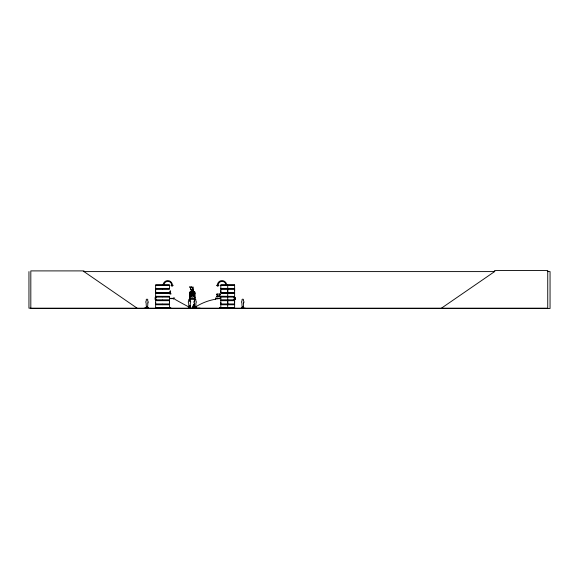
<?xml version="1.0" encoding="UTF-8"?>
<svg xmlns="http://www.w3.org/2000/svg" width="579" height="579" viewBox="0 0 579 579"><rect width="100%" height="100%" fill="white"/><g stroke="black" fill="none" stroke-linecap="round" stroke-linejoin="round"><path stroke-width="0.87" d="M162.417 304.076L155.635 304.076L155.642 302.383M162.417 292.467L155.635 292.467L155.642 290.774M169.444 302.383L169.444 300.682L162.67 300.682M220.809 304.076L220.809 300.682L234.625 300.682L234.618 304.076L220.809 304.076L220.816 302.383M220.809 292.467L220.809 289.08L234.625 289.08L234.618 292.467L220.809 292.467L220.816 290.774M234.618 302.383L234.618 300.682M234.618 290.774L234.618 289.08M193.125 308.129L193.654 304.634L193.61 307.869M195.716 307.615L195.977 302.875A1.23 1.23 0 0 0 195.716 300.942C196.838 298.518 193.372 298.518 194.486 300.942A1.23 1.23 0 0 0 194.233 302.875L194.45 306.827M193.487 307.254L193.704 304.634M155.577 296.462L162.424 296.564M155.613 308.166L155.635 304.757L162.417 304.757M193.002 308.129C193.618 297.324 195.984 315.533 193.907 304.634L194.689 308.158L194.204 308.086M195.109 297.186L194.486 298.988L190.223 298.988L189.666 297.186M155.57 308.086L170.769 307.869L165.239 308.173M189.528 308.129L189.572 307.637L190.187 307.637M146.212 307.883C145.561 307.08 146.284 309.28 148.058 308.158M147.775 307.883L147.913 307.369L147.869 308.173L147.413 308.158L147.276 306.805L146.711 306.805L146.711 307.883M188.472 308.166L188.573 307.369L188.718 307.883M190.274 308.158C190.99 306.494 189.34 308.491 190.317 308.166M196.143 308.173L194.045 308.166L196.028 307.883M195.666 308.079L196.028 307.369L195.572 308.166M241.979 307.883C240.198 307.912 245.257 308.752 243.209 307.869M243.303 308.086L243.795 308.173M441.444 308.173L494.596 271.594L494.596 270.516L547.741 270.516L547.741 308.173L28.95 308.173L28.95 271.594M146.451 308.086L146.089 308.086M147.442 308.173L148.05 308.166L147.573 308.086M188.689 308.173L190.419 308.079M190.173 308.173L190.129 305.574M241.95 308.173L242.34 308.158L241.848 308.086M220.787 296.426L234.633 296.6M83.289 271.594L494.871 271.594M547.336 271.594L550.05 271.594L550.05 308.484L30.817 308.484L30.817 270.9L83.969 270.9L83.969 271.594L137.114 308.173M155.628 284.991L169.459 284.991M220.802 284.991L234.633 284.991M234.633 285.121L220.802 285.121L220.816 288.4L234.625 288.4L234.625 285.129M155.642 285.331L162.41 285.331M162.677 285.331L169.444 285.331M220.816 285.331L234.618 285.331M162.417 288.4L155.635 288.4L155.635 285.129L169.459 285.129L169.444 288.4L162.67 288.4M155.585 288.632L162.467 288.632M162.619 288.632L169.502 288.632M220.758 288.632L234.676 288.632M155.585 288.841L162.467 288.841M162.619 288.841L169.502 288.841M220.758 288.841L234.676 288.841M162.417 289.08L155.635 289.08L155.635 292.467M162.67 289.08L169.452 289.08M193.299 291.671L194.472 291.671L195.109 292.308L195.051 299.495M190.267 291.729L194.443 291.729M162.67 292.467L169.452 292.467M155.585 292.706L162.467 292.706M162.619 292.706L169.502 292.706M220.758 292.706L234.676 292.706M155.585 292.916L162.467 292.916M162.619 292.916L169.502 292.916M220.758 292.916L234.676 292.916M162.417 293.155L155.635 293.155L155.635 296.419L162.424 296.426M162.67 293.155L169.452 293.155M220.809 293.155L234.625 293.155L234.625 296.419L220.816 296.332L234.633 296.426M189.63 293.423L190.129 293.423L190.129 301.232M195.051 293.423L194.551 293.423L194.551 301.232M155.642 296.332L162.41 296.332M162.677 296.332L169.444 296.332M162.663 296.426L169.459 296.426M162.663 296.564L169.459 296.6M155.628 296.723L162.424 296.716M162.663 296.716L169.459 296.716L169.444 300.002L162.67 300.002M234.633 296.716L220.802 296.723L220.816 300.002L234.625 300.002M155.642 296.933L162.41 296.933M162.677 296.933L169.444 296.933M220.816 296.933L234.618 296.933M156.301 297.577L155.092 297.577L155.092 299.394L156.301 299.394M233.902 297.686L235.175 297.628L235.175 299.444L233.967 299.444M156.062 297.946L155.454 297.946L155.454 299.032L156.062 299.032M169.56 298.33L173.403 298.33M216.864 298.38L220.708 298.38M169.56 298.641L173.403 298.641M216.864 298.692L220.708 298.692M190.267 298.93L194.443 298.93M233.902 299.386L235.117 299.386L235.117 297.686M155.635 300.002L162.417 300.002M155.585 300.24L162.467 300.24M162.619 300.24L169.502 300.24M220.758 300.24L234.676 300.24M155.585 300.45L162.467 300.45M162.619 300.45L169.502 300.45M220.758 300.45L234.676 300.45M162.417 300.682L155.635 300.682L155.635 304.076M162.67 304.076L169.452 304.076L169.452 300.682M155.585 304.308L162.467 304.308M162.619 304.308L169.502 304.308M220.758 304.308L234.676 304.308M155.585 304.518L162.467 304.518M162.619 304.518L169.502 304.518M220.758 304.518L234.676 304.518M162.67 304.757L169.452 304.757L169.452 308.028M145.922 307.869L144.077 308.173M147.869 307.869L146.444 308.173M234.633 308.028L219.484 307.869L225.021 308.173M146.067 307.883L147.913 307.883M155.642 307.934L170.769 307.898M188.566 307.883L190.455 308.173M219.484 307.898L234.618 307.934M241.827 307.883L243.679 307.883M227.692 308.158L227.706 304.757M220.787 308.166L220.816 304.757L234.625 304.757L234.625 308.028M193.878 304.634L194.493 307.789M190.107 299.611C189.688 298.069 188.001 299.936 188.877 300.942A1.23 1.23 0 0 0 188.624 302.875L188.877 307.615L190.107 307.615L190.361 302.875A1.23 1.23 0 0 0 190.107 300.942M194.095 308.129L193.813 304.634L193.856 306.378M245.228 308.173L241.211 308.173M243.679 308.014L243.535 307.369L243.513 308.173M243.035 307.883L243.035 306.805L242.471 306.805L242.471 307.883M227.721 285.129L227.728 288.4M227.713 293.155L227.721 296.419M227.713 296.738L227.728 300.002M216.864 297.845L216.864 299.227M215.634 297.845L215.634 299.227M200.081 308.173L187.951 308.173M195.384 307.883L195.384 306.805L194.826 306.805L194.826 307.883M195.029 308.173L195.109 307.637L194.935 308.173M194.551 302.969L194.609 308.173M194.327 307.369L194.327 307.883M192.228 289.913L192.756 289.616L192.756 287.654L192.228 287.387L193.133 286.981L193.133 289.616L193.654 289.913L191.54 289.913L191.54 291.729L190.636 292.337L190.636 295.724L191.54 297.179L193.234 297.179L194.146 295.724L194.146 292.337L193.234 291.729L193.299 289.855L191.483 289.855L191.483 291.671L190.245 291.671L189.666 292.315L189.63 301.232M189.724 292.344L189.724 297.179M189.774 307.883L189.774 306.805L189.21 306.805L189.21 307.883M189.63 305.574L189.688 308.173M174.634 297.794L174.634 299.177A58.92 6.905 27.5 0 0 190.556 307.862M173.403 297.794L173.403 299.177M194.718 307.521A53.406 52.305 -50.3 0 1 215.634 299.205M163.112 285.252A4.646 4.646 0 0 1 167.765 280.598A4.646 4.646 0 0 1 172.412 285.252L173.179 285.252L172.064 286.323L170.943 285.252L171.717 285.252A3.879 3.879 0 0 0 167.838 281.365A3.879 3.879 0 0 0 163.958 285.252M226.664 285.252A4.646 4.646 0 0 0 222.01 280.598A4.646 4.646 0 0 0 217.364 285.252L216.597 285.252L217.784 286.323L218.978 285.252L218.211 285.252A3.879 3.879 0 0 1 222.09 281.365A3.879 3.879 0 0 1 225.969 285.252M227.706 300.682L227.728 304.076L227.721 300.682M227.706 289.08L227.728 292.467L227.721 289.08M147.862 302.875L147.609 307.615L146.378 307.615L146.125 302.875A1.23 1.23 0 0 1 146.378 300.942C145.257 298.518 148.731 298.518 147.609 300.942A1.23 1.23 0 0 1 147.862 302.875M243.621 302.875L243.368 307.615L242.138 307.615L241.884 302.875A1.23 1.23 0 0 1 242.138 300.942C241.023 298.518 244.49 298.518 243.368 300.942A1.23 1.23 0 0 1 243.621 302.875M216.459 294.508C217.53 296.267 219.043 296.173 216.423 296.643C218.305 297.838 219.217 294.928 216.944 294.935C217.024 293.843 219.6 294.32 217.038 293.9A0.934 0.934 0 0 0 216.597 294.212L216.459 294.508M220.404 294.639L219.094 296.484L220.527 296.817L218.724 296.817L218.724 296.405C220.715 295.21 219.651 294.118 218.782 294.009L219.897 293.886L220.404 294.639M193.61 304.634L192.829 308.129L193.603 304.634M193.979 296.499L193.357 296.506L192.394 294.805C191.707 297.548 189.471 297.005 192.011 294.407C189.608 292.323 191.75 291.237 192.366 293.994C193.053 291.382 195.217 291.932 192.756 294.414L193.979 296.499M170.32 290.976L169.719 291.382L170.248 291.65L170.248 293.611L169.719 293.908L171.145 293.908L170.624 293.611L170.32 290.976M191.787 286.989L189.434 286.989L190.411 287.336L190.411 289.913L190.802 289.913L190.802 287.336L191.787 286.989M192.93 290.217L191.844 290.217L191.844 290.824L192.93 290.824L192.93 290.217M193.234 292.337L191.54 292.337L191.54 295.724L193.234 295.724L193.234 292.337M234.813 297.99L234.206 297.99L234.206 299.082L234.813 299.082L234.813 297.99"/></g></svg>
